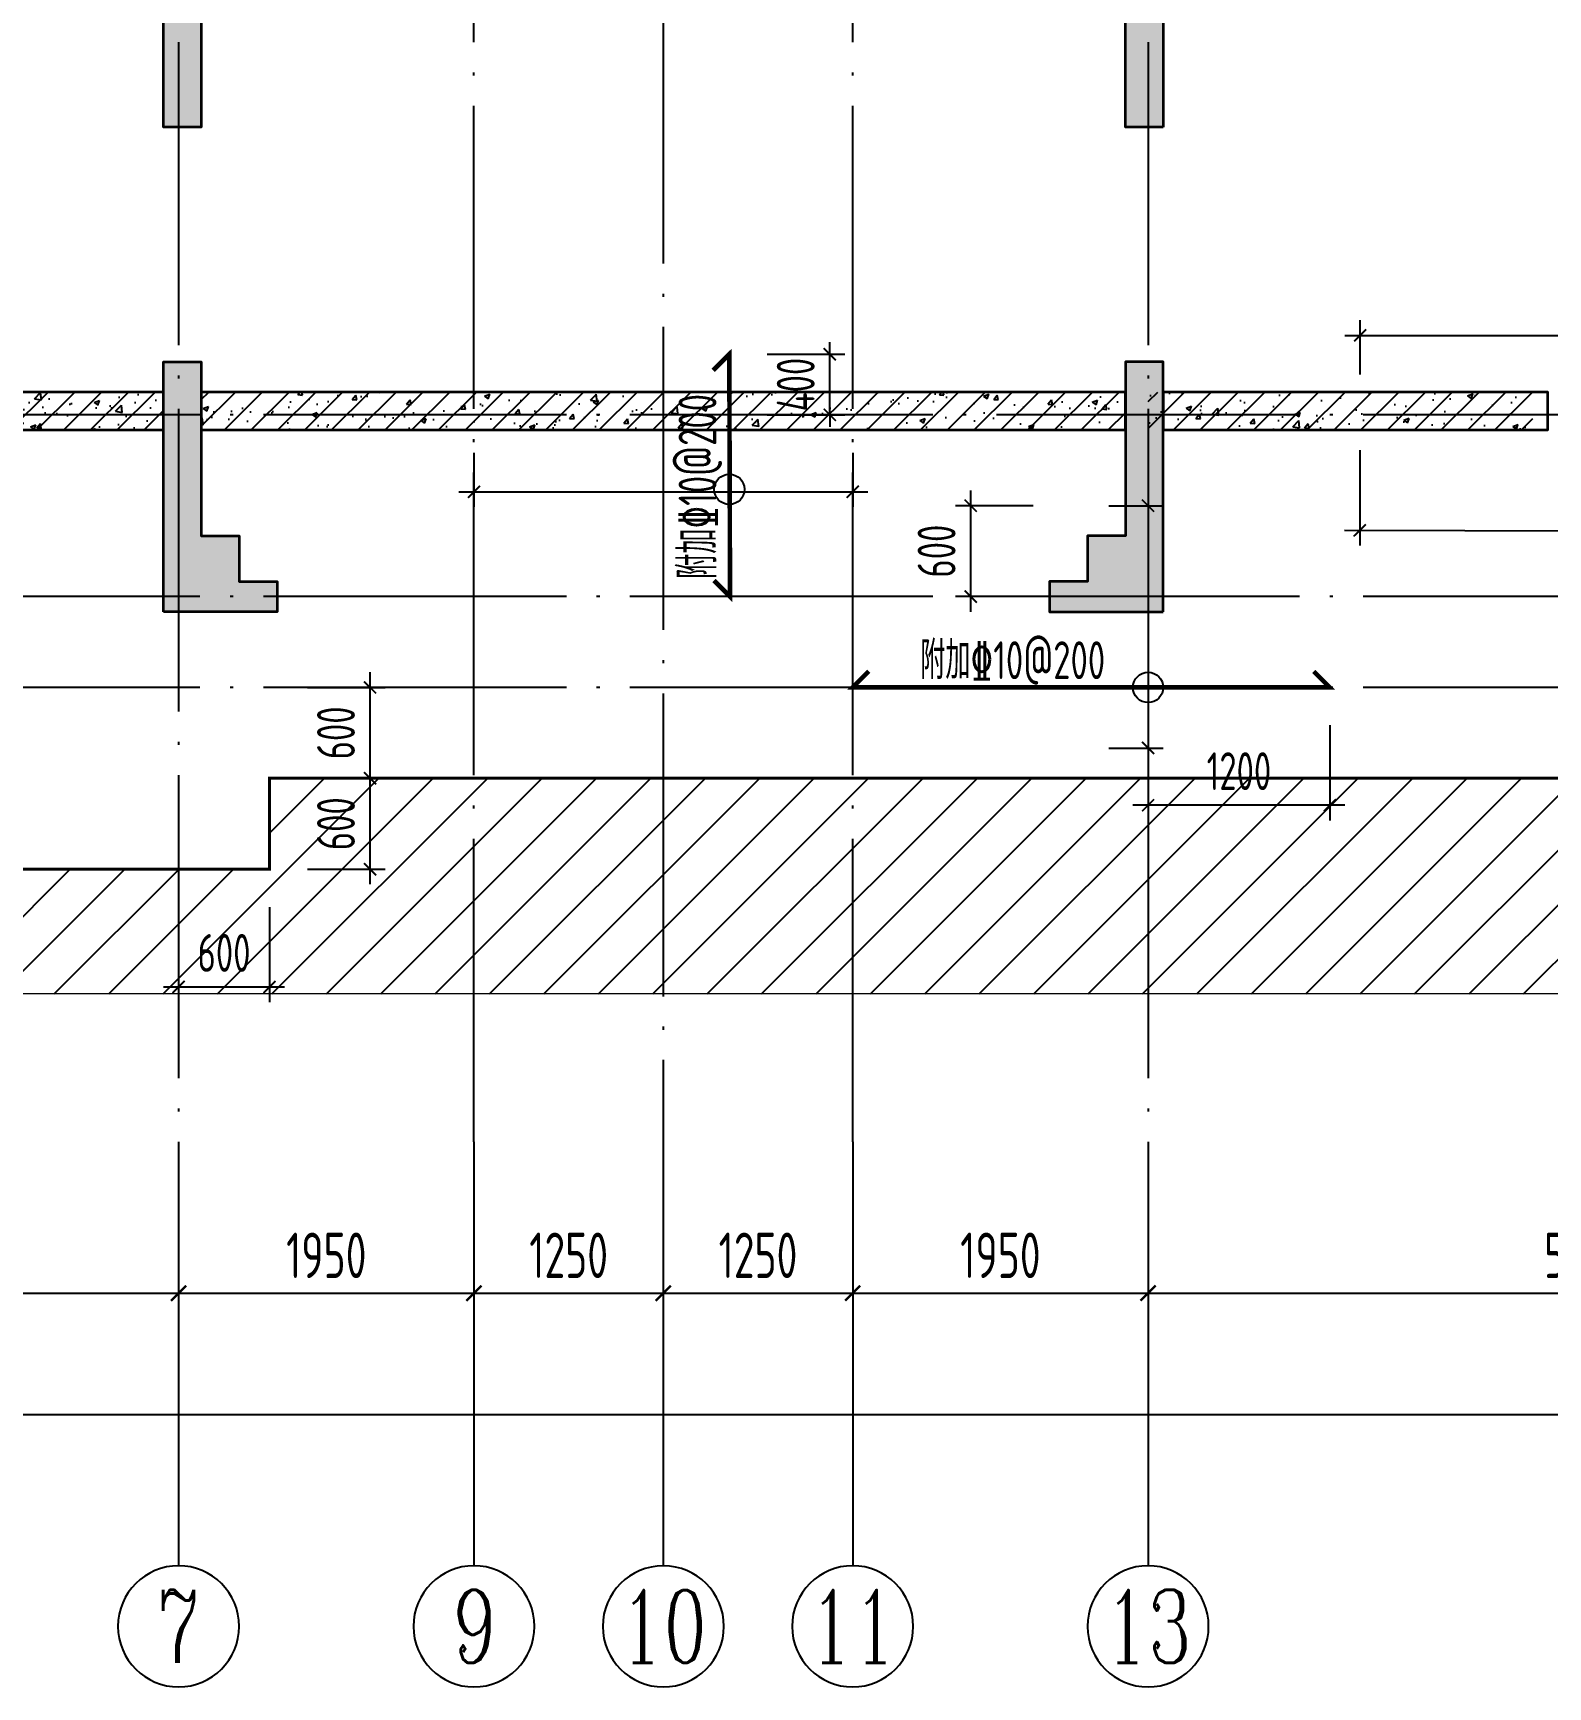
# Model space of a CAD drawing. Extents: x -655480 to 203344, y -294099 to 287156.
# Drawn here: x -398307 to -388306, y 192469 to 203390 of the extents above; entities that cross this region are included whole.
import ezdxf
from ezdxf.enums import TextEntityAlignment as Align

# ---------------------------------------------------------------- set-up
doc = ezdxf.new("R2010")
doc.units = 0
doc.header["$LTSCALE"] = 1000
doc.linetypes.add('DOTE', pattern=[2.42, 2, -0.2, 0.02, -0.2])
doc.layers.get('0').update_dxf_attribs({"linetype": 'CONTINUOUS'})
doc.layers.get('DEFPOINTS').update_dxf_attribs({"linetype": 'CONTINUOUS'})
for name, color, linetype in [('A-AXIS', 1, 'CONTINUOUS'), ('A-DOTE', 10, 'DOTE'), ('AXIS_NUM', 7, 'CONTINUOUS'), ('S-B板配筋', 6, 'CONTINUOUS'), ('S-B板配筋号', 7, 'CONTINUOUS'), ('S-J基础底板', 5, 'CONTINUOUS'), ('S-J基础底板标注', 3, 'CONTINUOUS'), ('S-Q墙填充', 252, 'CONTINUOUS'), ('S-Q墙实线', 6, 'CONTINUOUS'), ('S-Y一般标注', 3, 'CONTINUOUS'), ('S-降板填充', 75, 'CONTINUOUS')]:
    doc.layers.add(name, color=color, linetype=linetype)
doc.layers.add('板元', color=253, linetype='CONTINUOUS', lineweight=18)
doc.styles.add('TSSD_Axis', font='complex.shx', dxfattribs={"width": 0.7, "bigfont": 'hztxt.shx'})
doc.styles.add('TSSD_DIMENSION', font='Tssdeng.shx', dxfattribs={"width": 0.7, "bigfont": 'tssdchn.shx'})
doc.styles.add('TSSD_REIN', font='tssdeng.shx', dxfattribs={"width": 0.7, "height": 300, "bigfont": 'tssdchn.shx'})
doc.dimstyles.new('TSSD_100_100', dxfattribs={"dimtxt": 300, "dimasz": 100, "dimexe": 100, "dimexo": 250, "dimgap": 100, "dimtad": 1, "dimdec": 0, "dimzin": 0, "dimdsep": 46, "dimtxsty": 'TSSD_DIMENSION', "dimblk": 'ARCHTICK', "dimcen": 0, "dimdle": 100, "dimclrt": 7, "dimadec": 0, "dimazin": 0, "dimtfac": 1, "dimtdec": 0, "dimtix": 1, "dimtmove": 2, "dimatfit": 3, "dimldrblk": 'ARCHTICK', "dimfxl": 1, "dimtolj": 1, "dimtzin": 0, "dimarcsym": 0})
doc.dimstyles.new('TSSD_100_100$0', dxfattribs={"dimtxt": 300, "dimasz": 80, "dimexe": 100, "dimexo": 250, "dimgap": 100, "dimtad": 1, "dimdec": 0, "dimzin": 0, "dimdsep": 46, "dimtxsty": 'TSSD_DIMENSION', "dimblk": 'ARCHTICK', "dimcen": 0, "dimdle": 100, "dimclrd": 3, "dimclre": 3, "dimclrt": 7, "dimadec": 0, "dimazin": 0, "dimtfac": 1, "dimtdec": 0, "dimtix": 1, "dimtmove": 2, "dimatfit": 3, "dimldrblk": 'ARCHTICK', "dimfxl": 1, "dimtolj": 1, "dimtzin": 0, "dimarcsym": 0})
pattern_1 = [(45, (-1438581.56, 463489.72), (-88.388348, 88.388348), []), (50, (-1438581.56, 463489.72), (358.63009, -31.37607), [37.5, -412.5]), (355, (-1438581.56, 463489.72), (-69.37567, 376.09607), [30, -330]), (100.4514, (-1438551.67, 463487.1), (289.25469, 344.71977), [31.8701, -350.57106]), (46.1842, (-1438581.56, 463589.7), (533.62052, -82.7595), [56.25, -618.75]), (96.6356, (-1438537.1, 463582.8), (467.33135, 487.05894), [47.80514, -525.8565]), (351.1842, (-1438581.56, 463589.7), (467.33097, 487.0593), [45, -495]), (21, (-1438531.56, 463564.72), (298.45353, -201.309445), [37.5, -412.5]), (326, (-1438531.56, 463564.72), (121.65767, 362.57502), [30, -330]), (71.4514, (-1438506.7, 463547.94), (420.11131, 161.26525), [31.8701, -350.57106]), (37.5, (-1438581.56, 463489.72), (6.079928, 166.446927), [0, -326, 0, -335, 0, -331.25]), (7.5, (-1438581.56, 463489.72), (131.53477, 197.205856), [0, -191, 0, -318.5, 0, -126.25]), (327.5, (-1438693.06, 463489.72), (266.911218, -11.277436), [0, -125, 0, -390, 0, -517.5]), (317.5, (-1438743.06, 463489.72), (291.593085, 50.05249), [0, -162.5, 0, -259, 0, -367.5])]

# ---------------------------------------------------------------- blocks, each defined once
blk = doc.blocks.new('_ArchTick')
at = {"color": 0, "linetype": 'ByBlock', "const_width": 0.15}
blk.add_lwpolyline([(-0.5, -0.5), (0.5, 0.5)], dxfattribs=at)
blk = doc.blocks.new('*D512')
at = {"layer": 'DEFPOINTS', "color": 0, "transparency": 16777216}
for p in [(-191391, 265613), (-185591, 265613), (-185591, 264613)]:
    blk.add_point(p, dxfattribs=at)
at = {"layer": 'S-Y一般标注', "color": 0, "lineweight": -2, "transparency": 16777216}
for p, q in [((-191391, 265363), (-191391, 264513)), ((-185591, 265363), (-185591, 264513)), ((-191491, 264613), (-185491, 264613))]:
    blk.add_line(p, q, dxfattribs=at)
at = {"layer": 'S-Y一般标注', "color": 0, "lineweight": -2, "transparency": 16777216, "xscale": 100, "yscale": 100, "zscale": 100, "rotation": 180}
blk.add_blockref('_ArchTick', (-191391, 264613), dxfattribs=at)
at = {"layer": 'S-Y一般标注', "color": 0, "lineweight": -2, "transparency": 16777216, "xscale": 100, "yscale": 100, "zscale": 100}
blk.add_blockref('_ArchTick', (-185591, 264613), dxfattribs=at)
at = {"layer": 'S-Y一般标注', "color": 7, "transparency": 16777216, "insert": (-188491, 264863), "char_height": 300, "attachment_point": 5, "style": 'TSSD_DIMENSION'}
blk.add_mtext('\\A1;5800', dxfattribs=at)
blk = doc.blocks.new('ts_axno')
at = {"color": 0, "linetype": 'ByBlock', "lineweight": -2}
blk.add_circle((0, 0), 0.5, dxfattribs=at)
at = {"color": 0, "linetype": 'ByBlock', "lineweight": -2, "style": 'TSSD_Axis', "width": 0.7}
blk.add_attdef('A', text='', height=0.6, dxfattribs=at).set_placement((0, 0), align=Align.MIDDLE_CENTER)
blk = doc.blocks.new('*D513')
at = {"layer": 'DEFPOINTS', "color": 0, "transparency": 16777216}
for p in [(-181141, 265613), (-179191, 265613), (-179191, 264613)]:
    blk.add_point(p, dxfattribs=at)
at = {"layer": 'S-Y一般标注', "color": 0, "lineweight": -2, "transparency": 16777216}
for p, q in [((-181141, 265363), (-181141, 264513)), ((-179191, 265363), (-179191, 264513)), ((-181241, 264613), (-179091, 264613))]:
    blk.add_line(p, q, dxfattribs=at)
at = {"layer": 'S-Y一般标注', "color": 0, "lineweight": -2, "transparency": 16777216, "xscale": 100, "yscale": 100, "zscale": 100, "rotation": 180}
blk.add_blockref('_ArchTick', (-181141, 264613), dxfattribs=at)
at = {"layer": 'S-Y一般标注', "color": 0, "lineweight": -2, "transparency": 16777216, "xscale": 100, "yscale": 100, "zscale": 100}
blk.add_blockref('_ArchTick', (-179191, 264613), dxfattribs=at)
at = {"layer": 'S-Y一般标注', "color": 7, "transparency": 16777216, "insert": (-180166, 264863), "char_height": 300, "attachment_point": 5, "style": 'TSSD_DIMENSION'}
blk.add_mtext('\\A1;1950', dxfattribs=at)
blk = doc.blocks.new('*D514')
at = {"layer": 'DEFPOINTS', "color": 0, "transparency": 16777216}
for p in [(-179191, 265613), (-173391, 265613), (-173391, 264613)]:
    blk.add_point(p, dxfattribs=at)
at = {"layer": 'S-Y一般标注', "color": 0, "lineweight": -2, "transparency": 16777216}
for p, q in [((-179191, 265363), (-179191, 264513)), ((-173391, 265363), (-173391, 264513)), ((-179291, 264613), (-173291, 264613))]:
    blk.add_line(p, q, dxfattribs=at)
at = {"layer": 'S-Y一般标注', "color": 0, "lineweight": -2, "transparency": 16777216, "xscale": 100, "yscale": 100, "zscale": 100, "rotation": 180}
blk.add_blockref('_ArchTick', (-179191, 264613), dxfattribs=at)
at = {"layer": 'S-Y一般标注', "color": 0, "lineweight": -2, "transparency": 16777216, "xscale": 100, "yscale": 100, "zscale": 100}
blk.add_blockref('_ArchTick', (-173391, 264613), dxfattribs=at)
at = {"layer": 'S-Y一般标注', "color": 7, "transparency": 16777216, "insert": (-176291, 264863), "char_height": 300, "attachment_point": 5, "style": 'TSSD_DIMENSION'}
blk.add_mtext('\\A1;5800', dxfattribs=at)
blk = doc.blocks.new('*D523')
at = {"layer": 'DEFPOINTS', "color": 0, "transparency": 16777216}
for p in [(-194891, 265613), (-144891, 265613), (-144891, 263813)]:
    blk.add_point(p, dxfattribs=at)
at = {"layer": 'S-Y一般标注', "color": 0, "lineweight": -2, "transparency": 16777216}
for p, q in [((-194891, 265363), (-194891, 263713)), ((-144891, 265363), (-144891, 263713)), ((-194991, 263813), (-144791, 263813))]:
    blk.add_line(p, q, dxfattribs=at)
at = {"layer": 'S-Y一般标注', "color": 0, "lineweight": -2, "transparency": 16777216, "xscale": 100, "yscale": 100, "zscale": 100, "rotation": 180}
blk.add_blockref('_ArchTick', (-194891, 263813), dxfattribs=at)
at = {"layer": 'S-Y一般标注', "color": 0, "lineweight": -2, "transparency": 16777216, "xscale": 100, "yscale": 100, "zscale": 100}
blk.add_blockref('_ArchTick', (-144891, 263813), dxfattribs=at)
at = {"layer": 'S-Y一般标注', "color": 7, "transparency": 16777216, "insert": (-169891, 264063), "char_height": 300, "attachment_point": 5, "style": 'TSSD_DIMENSION'}
blk.add_mtext('\\A1;50000', dxfattribs=at)
blk = doc.blocks.new('*D524')
at = {"layer": 'DEFPOINTS', "color": 0, "transparency": 16777216}
for p in [(-185591, 265613), (-183641, 265613), (-183641, 264613)]:
    blk.add_point(p, dxfattribs=at)
at = {"layer": 'S-Y一般标注', "color": 0, "lineweight": -2, "transparency": 16777216}
for p, q in [((-185591, 265363), (-185591, 264513)), ((-183641, 265363), (-183641, 264513)), ((-185691, 264613), (-183541, 264613))]:
    blk.add_line(p, q, dxfattribs=at)
at = {"layer": 'S-Y一般标注', "color": 0, "lineweight": -2, "transparency": 16777216, "xscale": 100, "yscale": 100, "zscale": 100, "rotation": 180}
blk.add_blockref('_ArchTick', (-185591, 264613), dxfattribs=at)
at = {"layer": 'S-Y一般标注', "color": 0, "lineweight": -2, "transparency": 16777216, "xscale": 100, "yscale": 100, "zscale": 100}
blk.add_blockref('_ArchTick', (-183641, 264613), dxfattribs=at)
at = {"layer": 'S-Y一般标注', "color": 7, "transparency": 16777216, "insert": (-184616, 264863), "char_height": 300, "attachment_point": 5, "style": 'TSSD_DIMENSION'}
blk.add_mtext('\\A1;1950', dxfattribs=at)
blk = doc.blocks.new('*D542')
at = {"layer": 'DEFPOINTS', "color": 0, "transparency": 16777216}
for p in [(-183641, 265613), (-182391, 265613), (-182391, 264613)]:
    blk.add_point(p, dxfattribs=at)
at = {"layer": 'S-Y一般标注', "color": 0, "lineweight": -2, "transparency": 16777216}
for p, q in [((-183641, 265363), (-183641, 264513)), ((-182391, 265363), (-182391, 264513)), ((-183741, 264613), (-182291, 264613))]:
    blk.add_line(p, q, dxfattribs=at)
at = {"layer": 'S-Y一般标注', "color": 0, "lineweight": -2, "transparency": 16777216, "xscale": 100, "yscale": 100, "zscale": 100, "rotation": 180}
blk.add_blockref('_ArchTick', (-183641, 264613), dxfattribs=at)
at = {"layer": 'S-Y一般标注', "color": 0, "lineweight": -2, "transparency": 16777216, "xscale": 100, "yscale": 100, "zscale": 100}
blk.add_blockref('_ArchTick', (-182391, 264613), dxfattribs=at)
at = {"layer": 'S-Y一般标注', "color": 7, "transparency": 16777216, "insert": (-183016, 264863), "char_height": 300, "attachment_point": 5, "style": 'TSSD_DIMENSION'}
blk.add_mtext('\\A1;1250', dxfattribs=at)
blk = doc.blocks.new('*D543')
at = {"layer": 'DEFPOINTS', "color": 0, "transparency": 16777216}
for p in [(-182391, 265613), (-181141, 265613), (-181141, 264613)]:
    blk.add_point(p, dxfattribs=at)
at = {"layer": 'S-Y一般标注', "color": 0, "lineweight": -2, "transparency": 16777216}
for p, q in [((-182391, 265363), (-182391, 264513)), ((-181141, 265363), (-181141, 264513)), ((-182491, 264613), (-181041, 264613))]:
    blk.add_line(p, q, dxfattribs=at)
at = {"layer": 'S-Y一般标注', "color": 0, "lineweight": -2, "transparency": 16777216, "xscale": 100, "yscale": 100, "zscale": 100, "rotation": 180}
blk.add_blockref('_ArchTick', (-182391, 264613), dxfattribs=at)
at = {"layer": 'S-Y一般标注', "color": 0, "lineweight": -2, "transparency": 16777216, "xscale": 100, "yscale": 100, "zscale": 100}
blk.add_blockref('_ArchTick', (-181141, 264613), dxfattribs=at)
at = {"layer": 'S-Y一般标注', "color": 7, "transparency": 16777216, "insert": (-181766, 264863), "char_height": 300, "attachment_point": 5, "style": 'TSSD_DIMENSION'}
blk.add_mtext('\\A1;1250', dxfattribs=at)
blk = doc.blocks.new('*D1232')
at = {"layer": 'DEFPOINTS', "color": 0, "ltscale": 0.5, "transparency": 16777216}
for p in [(-391454, 200269), (-391454, 198669), (-390946, 198669)]:
    blk.add_point(p, dxfattribs=at)
at = {"layer": 'S-J基础底板标注', "color": 3, "lineweight": -2, "ltscale": 0.5, "transparency": 16777216}
for p, q in [((-390946, 200369), (-390946, 198569)), ((-391204, 200269), (-390846, 200269)), ((-391204, 198669), (-390846, 198669))]:
    blk.add_line(p, q, dxfattribs=at)
at = {"layer": 'S-J基础底板标注', "color": 3, "lineweight": -2, "ltscale": 0.5, "transparency": 16777216, "xscale": 80, "yscale": 80, "zscale": 80}
for p, rotation in [((-390946, 200269), 90), ((-390946, 198669), 270)]:
    blk.add_blockref('_ArchTick', p, dxfattribs=dict(at, rotation=rotation))
blk = doc.blocks.new('*D1225')
at = {"layer": 'DEFPOINTS', "color": 0, "transparency": 16777216}
for p in [(-392117, 200269), (-391454, 200269), (-391454, 199669)]:
    blk.add_point(p, dxfattribs=at)
at = {"layer": 'S-J基础底板标注', "color": 3, "lineweight": -2, "transparency": 16777216}
for p, q in [((-392117, 199569), (-392117, 200369)), ((-391704, 200269), (-392217, 200269)), ((-391704, 199669), (-392217, 199669))]:
    blk.add_line(p, q, dxfattribs=at)
at = {"layer": 'S-J基础底板标注', "color": 3, "lineweight": -2, "transparency": 16777216, "xscale": 80, "yscale": 80, "zscale": 80}
for p, rotation in [((-392117, 200269), 89.99986039501597), ((-392117, 199669), 269.999860395016)]:
    blk.add_blockref('_ArchTick', p, dxfattribs=dict(at, rotation=rotation))
at = {"layer": 'S-J基础底板标注', "color": 7, "transparency": 16777216, "insert": (-392342, 199969), "char_height": 250, "attachment_point": 5, "rotation": 89.9999, "style": 'TSSD_DIMENSION'}
blk.add_mtext('\\A1;600', dxfattribs=at)
blk = doc.blocks.new('*D1226')
at = {"layer": 'DEFPOINTS', "color": 0, "transparency": 16777216}
for p in [(-390946, 199069), (-389746, 199069), (-390946, 198291)]:
    blk.add_point(p, dxfattribs=at)
at = {"layer": 'S-J基础底板标注', "color": 3, "lineweight": -2, "transparency": 16777216}
for p, q in [((-390946, 198819), (-390946, 198191)), ((-389746, 198819), (-389746, 198191)), ((-389646, 198291), (-391046, 198291))]:
    blk.add_line(p, q, dxfattribs=at)
at = {"layer": 'S-J基础底板标注', "color": 3, "lineweight": -2, "transparency": 16777216, "xscale": 80, "yscale": 80, "zscale": 80}
for p, rotation in [((-390946, 198291), 180.0000000000028), ((-389746, 198291), 2.717825964282384e-12)]:
    blk.add_blockref('_ArchTick', p, dxfattribs=dict(at, rotation=rotation))
at = {"layer": 'S-J基础底板标注', "color": 7, "transparency": 16777216, "insert": (-390346, 198516), "char_height": 250, "attachment_point": 5, "style": 'TSSD_DIMENSION'}
blk.add_mtext('\\A1;1200', dxfattribs=at)
blk = doc.blocks.new('*D1235')
at = {"layer": 'DEFPOINTS', "color": 0, "ltscale": 0.5, "transparency": 16777216}
for p in [(-372346, 201394), (-389546, 200886), (-372346, 200885)]:
    blk.add_point(p, dxfattribs=at)
at = {"layer": 'S-J基础底板标注', "color": 3, "lineweight": -2, "ltscale": 0.5, "transparency": 16777216}
for p, q in [((-389546, 201136), (-389546, 201494)), ((-372346, 201135), (-372346, 201494)), ((-389646, 201394), (-372246, 201394))]:
    blk.add_line(p, q, dxfattribs=at)
at = {"layer": 'S-J基础底板标注', "color": 3, "lineweight": -2, "ltscale": 0.5, "transparency": 16777216, "xscale": 80, "yscale": 80, "zscale": 80}
for p, rotation in [((-389546, 201394), 179.9995445874263), ((-372346, 201394), 359.9995445874263)]:
    blk.add_blockref('_ArchTick', p, dxfattribs=dict(at, rotation=rotation))
blk = doc.blocks.new('*D1229')
at = {"layer": 'DEFPOINTS', "color": 0, "transparency": 16777216}
for p in [(-389546, 200886), (-385146, 200869), (-389549, 200106)]:
    blk.add_point(p, dxfattribs=at)
at = {"layer": 'S-J基础底板标注', "color": 3, "lineweight": -2, "transparency": 16777216}
for p, q in [((-389547, 200636), (-389549, 200006)), ((-385147, 200619), (-385149, 199989)), ((-385049, 200089), (-389649, 200106))]:
    blk.add_line(p, q, dxfattribs=at)
at = {"layer": 'S-J基础底板标注', "color": 3, "lineweight": -2, "transparency": 16777216, "xscale": 80, "yscale": 80, "zscale": 80}
for p, rotation in [((-389549, 200106), 179.7861230011875), ((-385149, 200089), 359.7861230011875)]:
    blk.add_blockref('_ArchTick', p, dxfattribs=dict(at, rotation=rotation))
at = {"layer": 'S-J基础底板标注', "color": 7, "transparency": 16777216, "insert": (-387348, 200322), "char_height": 250, "attachment_point": 5, "rotation": 359.7861, "style": 'TSSD_DIMENSION'}
blk.add_mtext('\\A1;4400', dxfattribs=at)
blk = doc.blocks.new('*D1255')
at = {"layer": 'DEFPOINTS', "color": 0, "transparency": 16777216}
for p in [(-396746, 198469), (-396082, 198469), (-396746, 197869)]:
    blk.add_point(p, dxfattribs=at)
at = {"layer": 'S-J基础底板标注', "color": 3, "lineweight": -2, "transparency": 16777216}
for p, q in [((-396082, 197769), (-396082, 198569)), ((-396496, 198469), (-395982, 198469)), ((-396496, 197869), (-395982, 197869))]:
    blk.add_line(p, q, dxfattribs=at)
at = {"layer": 'S-J基础底板标注', "color": 3, "lineweight": -2, "transparency": 16777216, "xscale": 80, "yscale": 80, "zscale": 80}
for p, rotation in [((-396082, 198469), 90), ((-396082, 197869), 270)]:
    blk.add_blockref('_ArchTick', p, dxfattribs=dict(at, rotation=rotation))
at = {"layer": 'S-J基础底板标注', "color": 7, "transparency": 16777216, "insert": (-396307, 198169), "char_height": 250, "attachment_point": 5, "rotation": 90, "style": 'TSSD_DIMENSION'}
blk.add_mtext('\\A1;600', dxfattribs=at)
blk = doc.blocks.new('*D1256')
at = {"layer": 'DEFPOINTS', "color": 0, "transparency": 16777216}
for p in [(-397346, 197869), (-396746, 197869), (-396746, 197091)]:
    blk.add_point(p, dxfattribs=at)
at = {"layer": 'S-J基础底板标注', "color": 3, "lineweight": -2, "transparency": 16777216}
for p, q in [((-397346, 197619), (-397346, 196991)), ((-396746, 197619), (-396746, 196991)), ((-397446, 197091), (-396646, 197091))]:
    blk.add_line(p, q, dxfattribs=at)
at = {"layer": 'S-J基础底板标注', "color": 3, "lineweight": -2, "transparency": 16777216, "xscale": 80, "yscale": 80, "zscale": 80, "rotation": 180}
blk.add_blockref('_ArchTick', (-397346, 197091), dxfattribs=at)
at = {"layer": 'S-J基础底板标注', "color": 3, "lineweight": -2, "transparency": 16777216, "xscale": 80, "yscale": 80, "zscale": 80}
blk.add_blockref('_ArchTick', (-396746, 197091), dxfattribs=at)
at = {"layer": 'S-J基础底板标注', "color": 7, "transparency": 16777216, "insert": (-397046, 197316), "char_height": 250, "attachment_point": 5, "style": 'TSSD_DIMENSION'}
blk.add_mtext('\\A1;600', dxfattribs=at)
blk = doc.blocks.new('*D1257')
at = {"layer": 'DEFPOINTS', "color": 0, "transparency": 16777216}
for p in [(-396746, 199069), (-396082, 199069), (-396746, 198469)]:
    blk.add_point(p, dxfattribs=at)
at = {"layer": 'S-J基础底板标注', "color": 3, "lineweight": -2, "transparency": 16777216}
for p, q in [((-396082, 198369), (-396082, 199169)), ((-396496, 199069), (-395982, 199069)), ((-396496, 198469), (-395982, 198469))]:
    blk.add_line(p, q, dxfattribs=at)
at = {"layer": 'S-J基础底板标注', "color": 3, "lineweight": -2, "transparency": 16777216, "xscale": 80, "yscale": 80, "zscale": 80}
for p, rotation in [((-396082, 199069), 90), ((-396082, 198469), 270)]:
    blk.add_blockref('_ArchTick', p, dxfattribs=dict(at, rotation=rotation))
at = {"layer": 'S-J基础底板标注', "color": 7, "transparency": 16777216, "insert": (-396307, 198769), "char_height": 250, "attachment_point": 5, "rotation": 90, "style": 'TSSD_DIMENSION'}
blk.add_mtext('\\A1;600', dxfattribs=at)
blk = doc.blocks.new('*D1265')
at = {"layer": 'DEFPOINTS', "color": 0, "ltscale": 0.5, "transparency": 16777216}
for p in [(-395396, 200869), (-392896, 200869), (-392896, 200361)]:
    blk.add_point(p, dxfattribs=at)
at = {"layer": 'S-J基础底板标注', "color": 3, "lineweight": -2, "ltscale": 0.5, "transparency": 16777216}
for p, q in [((-395396, 200619), (-395396, 200261)), ((-392896, 200619), (-392896, 200261)), ((-395496, 200361), (-392796, 200361))]:
    blk.add_line(p, q, dxfattribs=at)
at = {"layer": 'S-J基础底板标注', "color": 3, "lineweight": -2, "ltscale": 0.5, "transparency": 16777216, "xscale": 80, "yscale": 80, "zscale": 80, "rotation": 180}
blk.add_blockref('_ArchTick', (-395396, 200361), dxfattribs=at)
at = {"layer": 'S-J基础底板标注', "color": 3, "lineweight": -2, "ltscale": 0.5, "transparency": 16777216, "xscale": 80, "yscale": 80, "zscale": 80}
blk.add_blockref('_ArchTick', (-392896, 200361), dxfattribs=at)
blk = doc.blocks.new('*D1264')
at = {"layer": 'DEFPOINTS', "color": 0, "transparency": 16777216}
for p in [(-393711, 201269), (-393047, 201269), (-393711, 200869)]:
    blk.add_point(p, dxfattribs=at)
at = {"layer": 'S-J基础底板标注', "color": 3, "lineweight": -2, "transparency": 16777216}
for p, q in [((-393047, 201269), (-393047, 201349)), ((-393461, 201269), (-392947, 201269)), ((-393047, 200869), (-393047, 201269)), ((-393461, 200869), (-392947, 200869)), ((-393047, 200869), (-393047, 200789))]:
    blk.add_line(p, q, dxfattribs=at)
at = {"layer": 'S-J基础底板标注', "color": 3, "lineweight": -2, "transparency": 16777216, "xscale": 80, "yscale": 80, "zscale": 80}
for p, rotation in [((-393047, 201269), 270), ((-393047, 200869), 90)]:
    blk.add_blockref('_ArchTick', p, dxfattribs=dict(at, rotation=rotation))
at = {"layer": 'S-J基础底板标注', "color": 7, "transparency": 16777216, "insert": (-393272, 201069), "char_height": 250, "attachment_point": 5, "rotation": 90, "style": 'TSSD_DIMENSION'}
blk.add_mtext('\\A1;400', dxfattribs=at)
blk = doc.blocks.new('20210827.00163710')
at = {"layer": 'A-AXIS'}
for p, q in [((-240872, -289730.2), (-240872, -292530.2)), ((-238922, -289730.2), (-238922, -292530.2)), ((-237672, -289730.3), (-237672, -292530.3)), ((-236422, -289730.2), (-236422, -292530.2)), ((-234472, -289730.2), (-234472, -292530.2))]:
    blk.add_line(p, q, dxfattribs=at)
at = {"layer": 'A-DOTE'}
for p, q in [((-240871.8, -277630.2), (-240872, -289730.2)), ((-234472.2, -277630.2), (-234472, -289730.2)), ((-238922, -289730.2), (-238922, -279830.2)), ((-236422, -289730.2), (-236422, -279830.2)), ((-237672, -281930.2), (-237672, -289730.2)), ((-197172, -284930.2), (-253172, -284930.2)), ((-197172, -286130.2), (-253172, -286130.2)), ((-197172, -286730.2), (-253172, -286730.2))]:
    blk.add_line(p, q, dxfattribs=at)
at = {"layer": 'A-AXIS'}
ref = blk.add_blockref('ts_axno', (-240872, -292930.2), dxfattribs=dict(at, xscale=-800, yscale=800, zscale=800, rotation=180))
ref.add_attrib('5', '7', dxfattribs={"layer": 'AXIS_NUM', "height": 480, "style": 'TSSD_Axis', "width": 0.7}).set_placement((-240872, -292930.2), align=Align.MIDDLE_CENTER)
ref = blk.add_blockref('ts_axno', (-238922, -292930.2), dxfattribs=dict(at, xscale=-800, yscale=800, zscale=800, rotation=180))
ref.add_attrib('19', '9', dxfattribs={"layer": 'AXIS_NUM', "height": 480, "style": 'TSSD_Axis', "width": 0.7}).set_placement((-238922, -292930.2), align=Align.MIDDLE_CENTER)
ref = blk.add_blockref('ts_axno', (-237672, -292930.3), dxfattribs=dict(at, xscale=-800, yscale=800, zscale=800, rotation=180))
ref.add_attrib('8', '10', dxfattribs={"layer": 'AXIS_NUM', "height": 480, "style": 'TSSD_Axis', "width": 0.7}).set_placement((-237672, -292930.3), align=Align.MIDDLE_CENTER)
ref = blk.add_blockref('ts_axno', (-236422, -292930.2), dxfattribs=dict(at, xscale=-800, yscale=800, zscale=800, rotation=180))
ref.add_attrib('19', '11', dxfattribs={"layer": 'AXIS_NUM', "height": 480, "style": 'TSSD_Axis', "width": 0.7}).set_placement((-236422, -292930.2), align=Align.MIDDLE_CENTER)
ref = blk.add_blockref('ts_axno', (-234472, -292930.2), dxfattribs=dict(at, xscale=-800, yscale=800, zscale=800, rotation=180))
ref.add_attrib('8', '13', dxfattribs={"layer": 'AXIS_NUM', "height": 480, "style": 'TSSD_Axis', "width": 0.7}).set_placement((-234472, -292930.2), align=Align.MIDDLE_CENTER)
at = {"layer": 'S-Y一般标注'}
for base, p1, p2, picture, middle in [((-200172, -291530.2), (-250172, -289730.2), (-200172, -289730.2), '*D523', (-225172, -291280.2)), ((-240872, -290730.2), (-246672, -289730.2), (-240872, -289730.2), '*D512', (-243772, -290480.2)), ((-238922, -290730.2), (-240872, -289730.2), (-238922, -289730.2), '*D524', (-239897, -290480.2)), ((-237672, -290730.2), (-238922, -289730.2), (-237672, -289730.2), '*D542', (-238297, -290480.2)), ((-236422, -290730.2), (-237672, -289730.2), (-236422, -289730.2), '*D543', (-237047, -290480.2)), ((-234472, -290730.2), (-236422, -289730.2), (-234472, -289730.2), '*D513', (-235447, -290480.2)), ((-228672, -290730.2), (-234472, -289730.2), (-228672, -289730.2), '*D514', (-231572, -290480.2))]:
    dim = blk.add_linear_dim(base=base, p1=p1, p2=p2, dimstyle='TSSD_100_100', dxfattribs=at)
    dim.commit()
    dim.dimension.update_dxf_attribs({"geometry": picture, "text_midpoint": middle, "insert": (-55280.9, -555343.3)})

msp = doc.modelspace()

# ---------------------------------------------------------------- hatches: boundary and pattern name
at = {"layer": 'S-Q墙填充'}
for points in [[(-397196.04, 204669.13), (-397196.04, 202769.13), (-397446.04, 202769.13), (-397446.04, 204669.13)], [(-390846.04, 202769.13), (-391096.04, 202769.13), (-391096.04, 203969.13), (-390846.04, 203969.13)], [(-397446.04, 199569.14), (-397446.04, 201219.14), (-397196.04, 201219.14), (-397196.04, 200069.14), (-396946.04, 200069.14), (-396946.04, 199769.14), (-396696.04, 199769.14), (-396696.04, 199569.14)], [(-390846.04, 199569.14), (-390846.04, 201219.14), (-391096.04, 201219.14), (-391096.04, 200069.14), (-391346.04, 200069.14), (-391346.04, 199769.14), (-391596.04, 199769.14), (-391596.04, 199569.14)]]:
    msp.add_hatch(color=252, dxfattribs=at).paths.add_polyline_path(points)
at = {"layer": 'S-Q墙填充', "linetype": 'ByBlock'}
h = msp.add_hatch(dxfattribs=at)
h.set_pattern_fill('钢筋混凝土', color=252, scale=50)
h.set_pattern_definition(pattern_1)
h.paths.add_polyline_path([(-402506.43, 200769.14), (-402506.43, 200169.14), (-402206.43, 200169.14), (-402206.43, 200769.14), (-400456.43, 200769.14), (-400456.43, 200219.14), (-400206.43, 200219.14), (-400206.43, 200769.14), (-397446.04, 200769.14), (-397446.04, 201019.14), (-403046.04, 201019.14), (-403046.04, 200769.14)])
h = msp.add_hatch(dxfattribs=at)
h.set_pattern_fill('钢筋混凝土', color=252, scale=50)
h.set_pattern_definition(pattern_1)
h.paths.add_polyline_path([(-397196.04, 201019.14), (-397196.04, 200769.14), (-391096.04, 200769.14), (-391096.04, 201019.14)])
h = msp.add_hatch(dxfattribs=at)
h.set_pattern_fill('钢筋混凝土', color=252, scale=50)
h.set_pattern_definition([(45, (-1438680.56, 463489.72), (-88.388348, 88.388348), []), (50, (-1438680.56, 463489.72), (358.63009, -31.37607), [37.5, -412.5]), (355, (-1438680.56, 463489.72), (-69.37567, 376.09607), [30, -330]), (100.4514, (-1438650.67, 463487.1), (289.25469, 344.71977), [31.8701, -350.57106]), (46.1842, (-1438680.56, 463589.7), (533.62052, -82.7595), [56.25, -618.75]), (96.6356, (-1438636.1, 463582.8), (467.33135, 487.05894), [47.80514, -525.8565]), (351.1842, (-1438680.56, 463589.7), (467.33097, 487.0593), [45, -495]), (21, (-1438630.56, 463564.72), (298.45353, -201.309445), [37.5, -412.5]), (326, (-1438630.56, 463564.72), (121.65767, 362.57502), [30, -330]), (71.4514, (-1438605.7, 463547.94), (420.11131, 161.26525), [31.8701, -350.57106]), (37.5, (-1438680.56, 463489.72), (6.079928, 166.446927), [0, -326, 0, -335, 0, -331.25]), (7.5, (-1438680.56, 463489.72), (131.53477, 197.205856), [0, -191, 0, -318.5, 0, -126.25]), (327.5, (-1438792.06, 463489.72), (266.911218, -11.277436), [0, -125, 0, -390, 0, -517.5]), (317.5, (-1438842.06, 463489.72), (291.593085, 50.05249), [0, -162.5, 0, -259, 0, -367.5])])
h.paths.add_polyline_path([(-390945.04, 200769.14), (-388405.43, 200769.14), (-388405.43, 201019.14), (-390945.04, 201019.14)])
at = {"layer": 'S-降板填充'}
h = msp.add_hatch(dxfattribs=at)
h.set_pattern_fill('ANSI31', color=252, scale=80, style=0)
h.paths.add_polyline_path([(-353602.69, 217704.69), (-409646.04, 217704.69), (-409646.04, 197044.71), (-353602.69, 197044.71)])
h.paths.add_polyline_path([(-372340.88, 210569.14), (-372340.88, 213369.14), (-355096.05, 213369.14), (-355096.05, 198469.14), (-396746.05, 198469.14), (-396746.05, 197869.14), (-408146.05, 197869.14), (-408146.05, 212769.14), (-396245.88, 212769.14), (-396245.88, 214469.14), (-390546.05, 214469.14), (-390546.05, 210569.14)], flags=16)

# ---------------------------------------------------------------- linework, layer by layer
at = {"layer": 'S-B板配筋', "const_width": 30}
for points in [[(-393811.61, 199775.2), (-393705.55, 199669.14), (-393710.54, 201269.14), (-393816.61, 201163.07)], [(-392789.98, 199175.2), (-392896.04, 199069.14), (-389745.94, 199069.14), (-389852.01, 199175.2)]]:
    msp.add_lwpolyline(points, dxfattribs=at)
at = {"layer": 'S-J基础底板', "const_width": 20}
msp.add_lwpolyline([(-408146.05, 197869.14), (-396746.05, 197869.14), (-396746.05, 198469.14), (-355096.05, 198469.14), (-355096.05, 213369.14), (-372340.88, 213369.14), (-372340.88, 210569.14), (-390546.05, 210569.14), (-390546.05, 214469.14), (-396245.88, 214469.14), (-396245.88, 212769.14), (-408146.05, 212769.14)], close=True, dxfattribs=at)
at = {"layer": 'S-J基础底板标注', "color": 2, "ltscale": 0.5}
for centre in [(-393710.54, 200377.33), (-390946.07, 199068.89)]:
    msp.add_circle(centre, 100, dxfattribs=at)
at = {"layer": 'S-Q墙实线', "lineweight": 35}
for points in [[(-397196.04, 204669.13), (-397196.04, 202769.13), (-397446.04, 202769.13), (-397446.04, 204669.13)], [(-390846.04, 202769.13), (-391096.04, 202769.13), (-391096.04, 203969.13), (-390846.04, 203969.13)], [(-397446.04, 199569.14), (-397446.04, 201219.14), (-397196.04, 201219.14), (-397196.04, 200069.14), (-396946.04, 200069.14), (-396946.04, 199769.14), (-396696.04, 199769.14), (-396696.04, 199569.14)], [(-390846.04, 199569.14), (-390846.04, 201219.14), (-391096.04, 201219.14), (-391096.04, 200069.14), (-391346.04, 200069.14), (-391346.04, 199769.14), (-391596.04, 199769.14), (-391596.04, 199569.14)], [(-402506.43, 200769.14), (-402506.43, 200169.14), (-402206.43, 200169.14), (-402206.43, 200769.14), (-400456.43, 200769.14), (-400456.43, 200219.14), (-400206.43, 200219.14), (-400206.43, 200769.14), (-397446.04, 200769.14), (-397446.04, 201019.14), (-403046.04, 201019.14), (-403046.04, 200769.14)]]:
    msp.add_lwpolyline(points, close=True, dxfattribs=at)
for points in [[(-397196.04, 201019.14), (-397196.04, 200769.14), (-391096.04, 200769.14), (-391096.04, 201019.14), (-397196.04, 201019.14)], [(-390846.04, 200769.14), (-388306.43, 200769.14), (-388306.43, 201019.14), (-390846.04, 201019.14), (-390846.04, 200769.14)]]:
    msp.add_lwpolyline(points, dxfattribs=at)
at = {"layer": '板元', "color": 2}
msp.add_lwpolyline([(-409646.04, 197044.71), (-409646.04, 217704.69), (-353602.69, 217704.69), (-353602.69, 197044.71)], close=True, dxfattribs=at)

# ---------------------------------------------------------------- block references
at = {"layer": 'A-DOTE', "color": 2}
msp.add_blockref('20210827.00163710', (-156474.07, 485799.36), dxfattribs=at)

# ---------------------------------------------------------------- texts
at = {"layer": 'S-B板配筋号', "color": 1, "style": 'TSSD_REIN', "width": 0.7}
msp.add_text('附加%%13210@200', height=250, rotation=90, dxfattribs=at).set_placement((-393795.09, 199785.54))
msp.add_text('附加%%13210@200', height=250, dxfattribs=at).set_placement((-392450.42, 199123.66))

# ---------------------------------------------------------------- dimensions: what is measured, and where the dimension line sits
at = {"layer": 'S-J基础底板标注', "color": 2, "ltscale": 0.5}
for p1, p2, distance, picture, middle in [((-389545.64, 200885.56), (-372345.98, 200885.42), 508.33, '*D1235', (-380945.81, 201393.82)), ((-395396.04, 200869.14), (-392896.04, 200869.14), -508.23, '*D1265', (-394146.04, 200360.91)), ((-391453.79, 200269.04), (-391453.79, 198669.14), 507.98, '*D1232', (-390945.81, 199469.09))]:
    dim = msp.add_aligned_dim(p1=p1, p2=p2, distance=distance, text=' ', dimstyle='TSSD_100_100$0', dxfattribs=at)
    dim.commit()
    dim.dimension.update_dxf_attribs({"geometry": picture, "text_midpoint": middle})
at = {"layer": 'S-J基础底板标注'}
for p1, p2, distance, picture, middle in [((-393710.54, 200869.14), (-393710.54, 201269.14), -663.66, '*D1264', (-393271.88, 201069.14)), ((-385146.04, 200869.14), (-389545.64, 200885.56), 780.06, '*D1229', (-387347.91, 200322.3)), ((-391453.79, 199669.13), (-391453.79, 200269.04), 663.65, '*D1225', (-392342.44, 199969.09)), ((-396746.05, 198469.14), (-396746.05, 199069.14), -663.66, '*D1257', (-396307.39, 198769.14)), ((-389745.94, 199069.14), (-390945.81, 199069.14), 778.08, '*D1226', (-390345.88, 198516.06)), ((-396746.05, 197869.14), (-396746.05, 198469.14), -663.66, '*D1255', (-396307.39, 198169.14)), ((-397346.01, 197869.14), (-396746.05, 197869.14), -778.08, '*D1256', (-397046.03, 197316.07))]:
    dim = msp.add_aligned_dim(p1=p1, p2=p2, distance=distance, dimstyle='TSSD_100_100$0', override={"dimtxt": 250}, dxfattribs=at)
    dim.commit()
    dim.dimension.update_dxf_attribs({"geometry": picture, "text_midpoint": middle})

doc.saveas('drawing.dxf')
